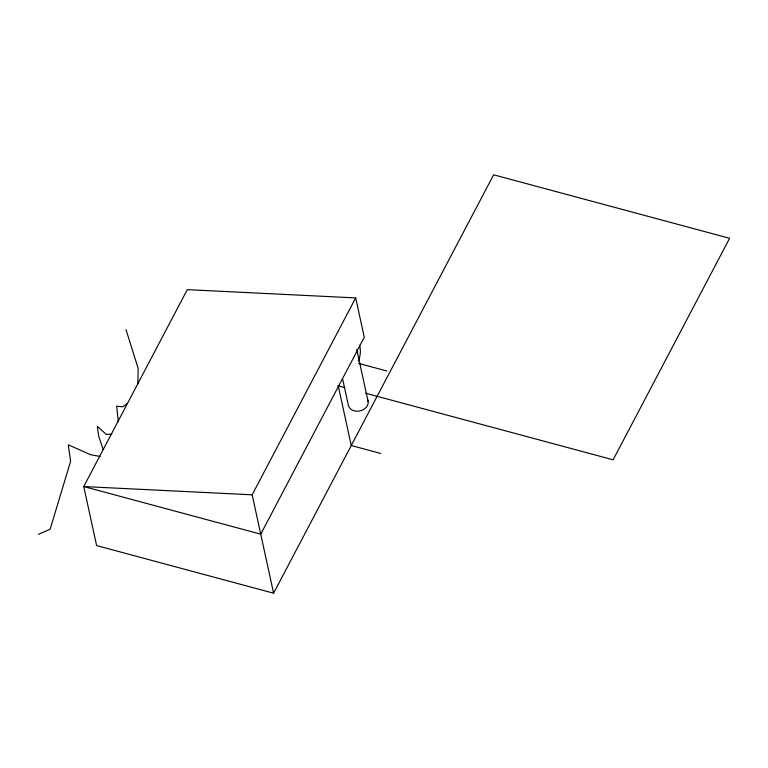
<?xml version="1.0" encoding="UTF-8"?>
<svg xmlns="http://www.w3.org/2000/svg" width="768" height="768" viewBox="0 0 768 768"><rect width="100%" height="100%" fill="white"/><g stroke="black" fill="none" stroke-linecap="round" stroke-linejoin="round"><path stroke-width="1.15" d="M137.875 383.923L138.134 368.371L126 329.664M273.61 593.203L252.154 494.813L355.69 297.917L187.296 289.651L83.76 486.547L96.624 545.587L273.61 593.203L493.622 174.797L729.6 238.291L613.123 459.802L365.578 393.197M127.498 403.382L122.87 406.79L116.65 406.214L118.301 421.699M38.4 534.336L50.131 529.229L70.608 461.318L68.294 444.826L90.691 454.762L100.128 456.432M111.821 434.093L106.272 434.448L97.315 426.202L98.64 436.118L103.2 449.606M252.154 494.813L83.76 486.547L260.736 534.173L364.272 337.277L355.69 297.917M358.502 363.37L386.861 371.002M337.814 385.728L344.755 387.59M380.755 453.466L351.264 445.526L338.39 386.496M356.774 349.44L368.131 401.53M342.73 379.43L348.278 404.899A10.07 7.901 -12.3 0 0 360.595 410.765A10.07 7.901 -12.3 0 0 367.507 399.552M359.491 345.206A35.904 28.176 -12.3 0 1 358.339 361.018"/></g></svg>
